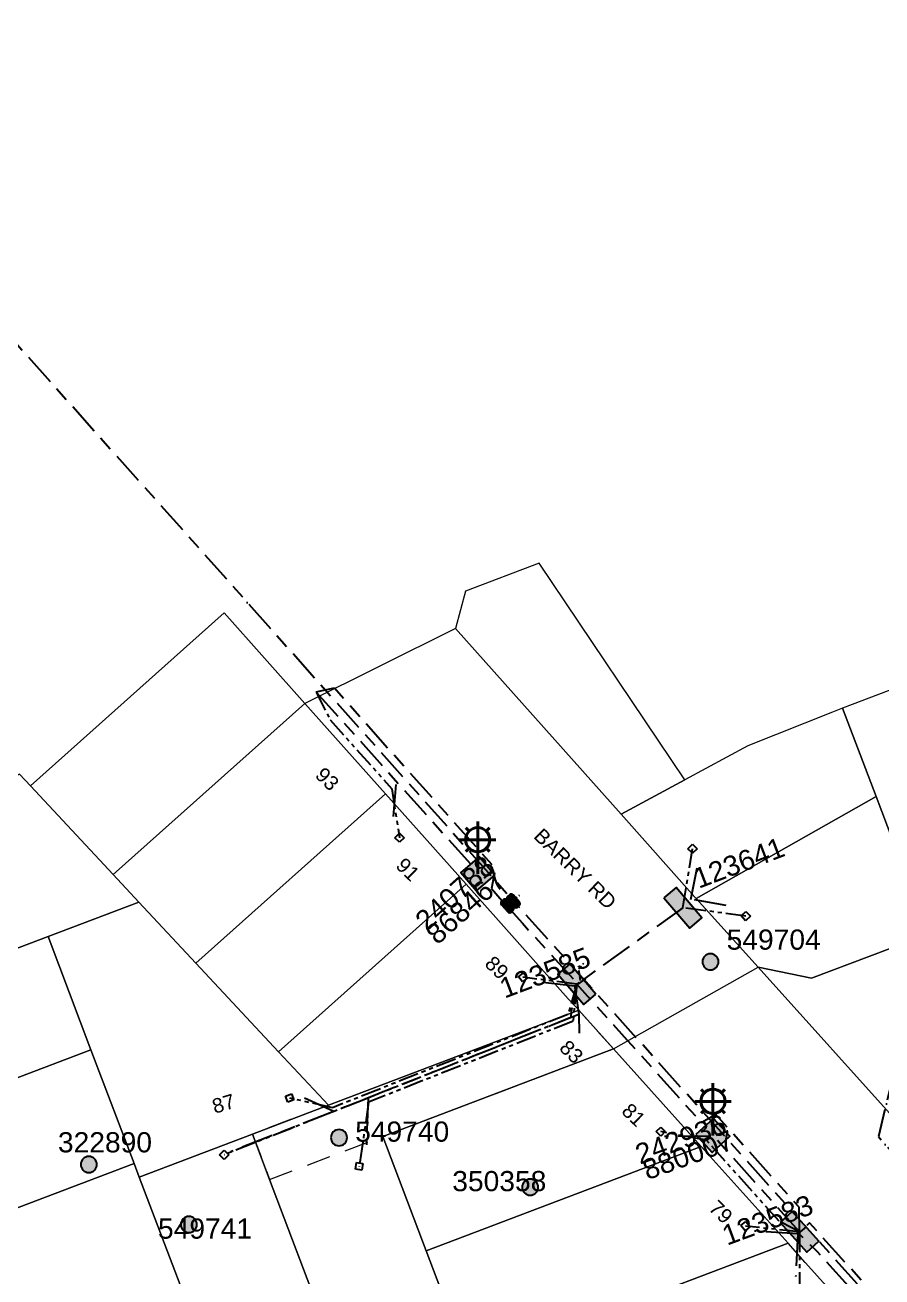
# Model space of a CAD drawing. Header units: metres. Extents: x 308667 to 309873, y 6270550 to 6271594.
# Drawn here: x 309389.8 to 309495.9, y 6271389.1 to 6271544.1 of the extents above; entities that cross this region are included whole.
import ezdxf
from ezdxf.enums import TextEntityAlignment as Align

# ---------------------------------------------------------------- set-up
doc = ezdxf.new("R2010")
doc.units = ezdxf.units.M
for name, pattern in [('Cable Exist UG', [8.2, 4, -1.2, 1.8, -1.2]), ('Dash', [5, 3, -2]), ('DASHED', [0.75, 0.5, -0.25]), ('PHANTOMX2', [5, 2.5, -0.5, 0.5, -0.5, 0.5, -0.5])]:
    doc.linetypes.add(name, pattern=pattern)
doc.layers.get('0').update_dxf_attribs({"color": 6})
for name, color, linetype, lineweight in [('Cadastre Easements_SP_EXT', 96, 'DASHED', 15), ('Cadastre Land Parcels_SP_EXT', 96, 'Continuous', 15), ('Cadastre Roads_SP_EXT', 54, 'Continuous', 15), ('Mains_HV_EXT', 11, 'Continuous', 25), ('Mains_LV_EXT', 161, 'Continuous', 25), ('Mains_LV_SL_EXT', 141, 'Continuous', 25)]:
    doc.layers.add(name, color=color, linetype=linetype, lineweight=lineweight)
for name, color, linetype in [('Equip_HV_EXT', 7, 'Continuous'), ('Equip_LV_EXT', 7, 'Continuous'), ('Equip_SP_SL_EXT', 7, 'Continuous'), ('Services_SP_EXT', 42, 'PHANTOMX2'), ('SupportsOH_SP_TR_HV_LV_SL_EXT', 7, 'Continuous'), ('SupportsUG_SP_LV_EXT', 7, 'Continuous'), ('SupportsUG_SP_LV_SL_EXT', 7, 'Continuous'), ('Trench_SP_EXT', 7, 'Continuous')]:
    doc.layers.add(name, color=color, linetype=linetype)
doc.layers.add('UNKNOWN_FEATURES', color=1, linetype='DASHED', plot=False)
doc.styles.add('COLUMN_LABEL', font='arial.ttf')
doc.styles.add('iecARIAL', font='arial.ttf', dxfattribs={"height": 2})
doc.styles.add('POLE_LABEL', font='arial.ttf', dxfattribs={"height": 2})
doc.styles.get("Standard").update_dxf_attribs({"font": 'arial.ttf'})

# ---------------------------------------------------------------- blocks, each defined once
blk = doc.blocks.new('COLUMN_EXT')
blk.add_hatch(color=256).paths.add_polyline_path([(-1.49, 1.48), (-1.49, -1.49), (1.48, -1.49), (1.48, 1.48)])
blk.add_lwpolyline([(-1.49, -1.49), (1.48, -1.49), (1.48, 1.48), (-1.49, 1.48)], close=True)
for tag, height, style, flags, p in [('ASSET_NUM', 2.5, 'COLUMN_LABEL', 8, (2, 2)), ('STRUCTURE_PLANT_NUMBER', 0.2, 'POLE_LABEL', 9, (1.81, 0.03)), ('STREET_CODE', 0.2, 'COLUMN_LABEL', 9, (1.81, -0.2))]:
    blk.add_attdef(tag, text='', height=height, dxfattribs=dict(style=style, flags=flags)).set_placement(p, align=Align.MIDDLE_LEFT)
at = {"flags": 9}
for tag, p in [('COLUMN_TYPE', (1.81, -0.4)), ('OWNED_BY', (1.81, -0.6)), ('STATE', (1.81, -0.8)), ('USAGE', (1.81, -1)), ('STREETNAME', (1.81, -1.6)), ('LEGEND', (1.81, -1.2)), ('LOCATION', (1.81, -1.4)), ('SUBURB', (1.81, -1.8)), ('NOTES', (1.81, -2))]:
    blk.add_attdef(tag, text='', height=0.2, dxfattribs=at).set_placement(p, align=Align.MIDDLE_LEFT)
at = {"flags": 1}
blk.add_attdef('Z', (1.81, -2.35), '', height=0.2, dxfattribs=at)
blk = doc.blocks.new('PILLAR_EXT')
blk.add_hatch(color=256).paths.add_polyline_path([(-2.475, 0.99), (-2.475, -0.99), (2.475, -0.99), (2.475, 0.99)])
blk.add_lwpolyline([(-2.475, -0.99), (2.475, -0.99), (2.475, 0.99), (-2.475, 0.99)], close=True)
at = {"style": 'iecARIAL', "flags": 8}
blk.add_attdef('ASSET_NUM', (1.5, 3.5), '', height=2.5, dxfattribs=at)
for tag, p, flags in [('OWNED_BY', (0, -0.2), 9), ('STATE', (0, -0.4), 9), ('SUPPORT_TYPE', (0, -0.6), 9), ('USAGE', (0, -0.8), 9), ('LEGEND', (0, -1), 9), ('LOCATION', (0, -1.2), 9), ('NOTES', (0, -1.4), 9), ('PARENT', (0, -1.6), 9), ('STREETNAME', (0, -1.8), 9), ('SUBURB', (0, -2), 1)]:
    blk.add_attdef(tag, p, '', height=0.2, dxfattribs=dict(flags=flags))
blk = doc.blocks.new('SL_LANTERN_EXT')
at = {"lineweight": 40}
for p, q in [((0, 1.97), (0, 6.47)), ((-1.46, 5.68), (-1.06, 5.28)), ((1.46, 5.68), (1.06, 5.28)), ((-2.25, 4.22), (2.25, 4.22)), ((-1.46, 2.76), (-1.06, 3.16)), ((1.46, 2.76), (1.06, 3.16)), ((0, 0), (0, 2.72))]:
    blk.add_line(p, q, dxfattribs=at)
blk.add_circle((0, 4.22), 1.5, dxfattribs=at)
at = {"style": 'iecARIAL', "flags": 8}
blk.add_attdef('ASSET_NUM', (1.5, 1.5), '', height=2.5, dxfattribs=at)
for tag, p, height, flags in [('OPERATING_VOLTAGE', (0.98, -1.65), 0.2, 9), ('CONSTRUCTED_VOLTAGE', (0.98, -0.65), 0.2, 9), ('CONTROL_TYPE', (0.98, -0.85), 0.2, 9), ('LANTERN_PURPOSE', (0.98, -1.05), 0.2, 9), ('LANTERN_TYPE', (0.98, -1.25), 0.2, 9), ('NO_PHASES', (0.98, -1.45), 0.2, 9), ('LNUMBER', (2.18, -3.25), 2.5, 8), ('ORIENTATION', (0.98, -1.85), 0.2, 9), ('OWNED_BY', (0.98, -2.05), 0.2, 9), ('STATE', (0.98, -2.25), 0.2, 9), ('USAGE', (0.98, -2.45), 0.2, 9), ('CEXIST', (0.98, -2.65), 0.2, 9), ('CNEW', (0.98, -2.85), 0.2, 9), ('CNUMBER', (0.98, -3.05), 0.2, 9), ('CREMOVE', (0.98, -3.25), 0.2, 9), ('CREPLACE', (0.98, -3.45), 0.2, 9), ('LKINGHEIGHT', (0.98, -3.65), 0.2, 9), ('LBRACKET', (0.98, -3.85), 0.2, 9), ('LBRACKETVOCAB', (0.98, -4.05), 0.2, 9), ('LCATEGORY', (0.98, -4.25), 0.2, 9), ('LCHARGE1', (0.98, -4.45), 0.2, 9), ('LCHARGE1PERCENT', (0.98, -4.65), 0.2, 9), ('LCHARGE2', (0.98, -4.85), 0.2, 9), ('LCHARGE2PERCENT', (0.98, -5.05), 0.2, 9), ('LCHARGE3', (0.98, -5.25), 0.2, 9), ('LCHARGE3PERCENT', (0.98, -5.45), 0.2, 9), ('LEXIST', (0.98, -5.65), 0.2, 9), ('LLAMP', (0.98, -5.85), 0.2, 9), ('LLAMPVOCAB', (0.98, -6.05), 0.2, 9), ('LMAST', (0.98, -6.25), 0.2, 9), ('LMASTVOCAB', (0.98, -6.45), 0.2, 9), ('LNEW', (0.98, -6.65), 0.2, 9), ('LANTNUMBER', (0.98, -6.85), 0.2, 9), ('LOUTREACH', (0.98, -7.25), 0.2, 9), ('LOUTREACHVOCAB', (0.98, -7.45), 0.2, 9), ('LRATECODE', (0.98, -7.65), 0.2, 9), ('LREMOVE', (0.98, -7.85), 0.2, 9), ('STREETNAME', (0.98, -9.25), 0.2, 9), ('SUBURB', (0.98, -9.45), 0.2, 1), ('LREPLACE', (0.98, -8.05), 0.2, 9), ('LTYPE', (0.98, -8.25), 0.2, 9), ('LTYPEVOCAB', (0.98, -8.45), 0.2, 9), ('LEGEND', (0.98, -8.65), 0.2, 9), ('LOCATION', (0.98, -8.85), 0.2, 9), ('NOTES', (0.98, -9.05), 0.2, 9)]:
    blk.add_attdef(tag, p, '', height=height, dxfattribs=dict(flags=flags))
blk = doc.blocks.new('CCP_EXT')
at = {"flags": 9}
for tag, p in [('LIFE_SUPPORT', (0, -1.6)), ('STATE', (0, -1.8)), ('NOTES', (0, -2))]:
    blk.add_attdef(tag, text='', height=0.2, dxfattribs=at).set_placement(p, align=Align.MIDDLE_LEFT)
blk.add_wipeout([(0, 0.57), (0.57, 0), (0, -0.57), (-0.57, 0)])
blk.add_lwpolyline([(-0.57, 0), (0, 0.57), (0.57, 0), (0, -0.57), (-0.57, 0)])
at = {"flags": 1}
blk.add_attdef('Z', (0, 0), '', height=0.2, dxfattribs=at)
at = {"flags": 9}
for tag, p in [('CCP_TYPE', (0, 0)), ('CONSTRUCTED_VOLTAGE', (0, -0.2)), ('OPERATING_VOLTAGE', (0, -0.6)), ('ORIENTATION', (0, -0.8)), ('OWNED_BY', (0, -1)), ('NO_PHASES', (0, -0.4)), ('USAGE', (0, -1.2)), ('LEGEND', (0, -1.4))]:
    blk.add_attdef(tag, text='', height=0.2, dxfattribs=at).set_placement(p, align=Align.MIDDLE_LEFT)
blk = doc.blocks.new('POLE_EXT')
blk.add_hatch(color=256).paths.add_polyline_path([(-1, 0, 1), (1, 0, 1)])
blk.add_lwpolyline([(-1, 0, 1), (1, 0, 1)], format="xyb", close=True)
at = {"flags": 8}
blk.add_attdef('pNumber', text='', height=2, dxfattribs=at).set_placement((3, 2.5), align=Align.MIDDLE_CENTER)
at = {"style": 'POLE_LABEL', "flags": 9}
for tag, p in [('STRUCTURE_PLANT_NUMBER', (1.35, 0.03)), ('STREET_CODE', (1.35, -0.2))]:
    blk.add_attdef(tag, text='', height=0.2, dxfattribs=at).set_placement(p, align=Align.MIDDLE_LEFT)
at = {"flags": 9}
for tag, p in [('OWNED_BY', (1.35, -0.4)), ('SPECIAL_USE', (1.35, -0.8)), ('STATE', (1.35, -1)), ('cLV', (1.35, -1.4)), ('hDepth', (1.35, -1.6)), ('PARENT', (1.35, -0.6)), ('USAGE', (1.35, -1.2)), ('hDia', (1.35, -1.8)), ('cHV', (1.35, -2)), ('LBRACKET', (1.35, -2.2)), ('LExisting', (1.35, -2.4)), ('LANTNUMBER', (1.35, -2.6)), ('LOther', (1.35, -2.8)), ('LRemove', (1.35, -3)), ('LEGEND', (1.35, -3.2)), ('cLinedev', (1.35, -3.4)), ('pExisting', (1.35, -3.8)), ('pFooting', (1.35, -4.4)), ('pNew', (1.35, -4.6)), ('LOCATION', (1.35, -3.6)), ('PFNUMBER', (1.35, -4)), ('NEWPFNUMBER', (1.35, -4.2)), ('pRelocate', (1.35, -5)), ('pRemove', (1.35, -5.2)), ('pReplace', (1.35, -5.4)), ('pStay', (1.35, -5.6)), ('pType', (1.35, -5.8)), ('cspan', (1.35, -6)), ('STREETNAME', (1.35, -6.2)), ('SUBURB', (1.35, -6.4)), ('OPERATED_BY', (1.36, -7.01)), ('NOTES', (1.35, -6.6)), ('MAINTAINED_BY', (1.36, -6.81))]:
    blk.add_attdef(tag, text='', height=0.2, dxfattribs=at).set_placement(p, align=Align.MIDDLE_LEFT)
at = {"flags": 1}
blk.add_attdef('Z', (1.35, -7.33), '', height=0.2, dxfattribs=at)
blk = doc.blocks.new('HV_STJ_EXT')
h = blk.add_hatch(color=256)
edge = h.paths.add_edge_path()
edge.add_ellipse((-0.59, 0.13), major_axis=(0.226, 0.226), ratio=1, start_angle=45, end_angle=135)
edge.add_line((-0.91, 0.13), (-0.91, -0.13))
edge.add_ellipse((-0.59, -0.13), major_axis=(0.226, 0.226), ratio=1, start_angle=135, end_angle=225)
edge.add_line((-0.59, -0.45), (0.59, -0.45))
edge.add_ellipse((0.59, -0.13), major_axis=(-0.226, 0.226), ratio=1, start_angle=135, end_angle=225)
edge.add_line((0.91, -0.13), (0.91, 0.13))
edge.add_ellipse((0.59, 0.13), major_axis=(-0.226, 0.226), ratio=1, start_angle=225, end_angle=315)
edge.add_line((0.59, 0.45), (-0.59, 0.45))
blk.add_lwpolyline([(-0.91, 0.13), (-0.91, -0.13, 0.414214), (-0.59, -0.45), (0.59, -0.45, 0.414214), (0.91, -0.13), (0.91, 0.13, 0.414214), (0.59, 0.45), (-0.59, 0.45, 0.414214)], format="xyb", close=True)
for tag, flags, p in [('ORIENTATION', 9, (1.5, 0)), ('Z', 1, (1.5, -0.8)), ('USAGE', 9, (1.5, -0.2)), ('LEGEND', 9, (1.5, -0.4)), ('NOTES', 9, (1.5, -0.6))]:
    blk.add_attdef(tag, text='', height=0.2, dxfattribs=dict(flags=flags)).set_placement(p, align=Align.MIDDLE_LEFT)
blk = doc.blocks.new('LV_STJ_EXT')
h = blk.add_hatch(color=256)
edge = h.paths.add_edge_path()
edge.add_ellipse((-0.59, 0.13), major_axis=(0.226, 0.226), ratio=1, start_angle=45, end_angle=135)
edge.add_line((-0.91, 0.13), (-0.91, -0.13))
edge.add_ellipse((-0.59, -0.13), major_axis=(0.226, 0.226), ratio=1, start_angle=135, end_angle=225)
edge.add_line((-0.59, -0.45), (0.59, -0.45))
edge.add_ellipse((0.59, -0.13), major_axis=(-0.226, 0.226), ratio=1, start_angle=135, end_angle=225)
edge.add_line((0.91, -0.13), (0.91, 0.13))
edge.add_ellipse((0.59, 0.13), major_axis=(-0.226, 0.226), ratio=1, start_angle=225, end_angle=315)
edge.add_line((0.59, 0.45), (-0.59, 0.45))
blk.add_lwpolyline([(-0.91, 0.13), (-0.91, -0.13, 0.414214), (-0.59, -0.45), (0.59, -0.45, 0.414214), (0.91, -0.13), (0.91, 0.13, 0.414214), (0.59, 0.45), (-0.59, 0.45, 0.414214)], format="xyb", close=True)
at = {"flags": 1}
blk.add_attdef('Z', (0, 0), '', height=0.2, dxfattribs=at)
at = {"flags": 9}
for tag, p in [('ORIENTATION', (0, 0)), ('USAGE', (0, -0.2)), ('LEGEND', (0, -0.4)), ('NOTES', (0, -0.6))]:
    blk.add_attdef(tag, text='', height=0.2, dxfattribs=at).set_placement(p, align=Align.MIDDLE_LEFT)

msp = doc.modelspace()

# ---------------------------------------------------------------- linework, layer by layer
at = {"layer": 'Cadastre Land Parcels_SP_EXT', "linetype": 'Continuous'}
for points in [[(309471.532, 6271450.65), (309453.478, 6271477.453), (309444.357, 6271474.015), (309443.093, 6271469.385), (309463.626, 6271446.368), (309471.532, 6271450.65)], [(309424.448, 6271460.1), (309414.464, 6271471.302), (309390.46, 6271449.883), (309400.7, 6271438.909), (309424.448, 6271460.1)], [(309508.418, 6271434.071), (309509.569, 6271434.509), (309510.717, 6271434.955), (309511.862, 6271435.407), (309513.004, 6271435.868), (309502.972, 6271464.026), (309501.161, 6271463.341), (309491.059, 6271459.528), (309495.195, 6271448.573), (309501.644, 6271431.516), (309508.418, 6271434.071)], [(309434.433, 6271448.896), (309424.448, 6271460.1), (309400.7, 6271438.909), (309403.88, 6271435.5), (309410.939, 6271427.933), (309434.433, 6271448.896)], [(309495.195, 6271448.573), (309491.059, 6271459.528), (309489.796, 6271459.022), (309479.312, 6271454.838), (309471.532, 6271450.65), (309463.626, 6271446.368), (309472.768, 6271436.12), (309472.933, 6271435.938), (309495.195, 6271448.573)], [(309392.627, 6271431.226), (309403.88, 6271435.5), (309400.7, 6271438.909), (309390.46, 6271449.883), (309389.096, 6271451.345), (309357.078, 6271433.678), (309357.534, 6271432.921), (309357.985, 6271432.162), (309358.43, 6271431.397), (309358.868, 6271430.63), (309359.3, 6271429.86), (309359.726, 6271429.085), (309360.146, 6271428.307), (309360.559, 6271427.525), (309360.966, 6271426.741), (309361.366, 6271425.953), (309361.76, 6271425.162), (309362.148, 6271424.367), (309362.529, 6271423.57), (309362.903, 6271422.769), (309363.272, 6271421.966), (309363.633, 6271421.159), (309363.988, 6271420.35), (309392.627, 6271431.226)], [(309444.416, 6271437.693), (309434.433, 6271448.896), (309410.939, 6271427.933), (309421.179, 6271416.959), (309444.416, 6271437.693)], [(309501.644, 6271431.516), (309495.195, 6271448.573), (309472.933, 6271435.938), (309480.607, 6271427.412), (309487.187, 6271426.063), (309501.644, 6271431.516)], [(309458.376, 6271422.093), (309458.007, 6271422.504), (309457.071, 6271423.495), (309444.416, 6271437.693), (309421.179, 6271416.959), (309427.354, 6271410.319), (309458.376, 6271422.093)], [(309417.946, 6271406.752), (309427.354, 6271410.319), (309421.179, 6271416.959), (309410.939, 6271427.933), (309403.88, 6271435.5), (309392.627, 6271431.226), (309397.944, 6271417.186), (309403.28, 6271403.099), (309403.918, 6271401.431), (309417.946, 6271406.752)], [(309397.944, 6271417.186), (309392.627, 6271431.226), (309363.988, 6271420.35), (309364.324, 6271419.565), (309364.654, 6271418.779), (309364.978, 6271417.989), (309365.296, 6271417.198), (309365.607, 6271416.403), (309365.912, 6271415.607), (309369.417, 6271406.358), (309397.944, 6271417.186)], [(309444.795, 6271378.26), (309439.475, 6271392.287), (309434.101, 6271406.459), (309462.677, 6271417.305), (309458.376, 6271422.093), (309427.354, 6271410.319), (309417.946, 6271406.752), (309420.076, 6271401.135), (309430.767, 6271372.94), (309444.795, 6271378.26)], [(309403.28, 6271403.099), (309397.944, 6271417.186), (309369.417, 6271406.358), (309374.75, 6271392.282), (309403.28, 6271403.099)], [(309473.542, 6271405.211), (309462.677, 6271417.305), (309434.101, 6271406.459), (309439.475, 6271392.287), (309473.542, 6271405.211)], [(309430.767, 6271372.94), (309420.076, 6271401.135), (309417.946, 6271406.752), (309403.918, 6271401.431), (309409.311, 6271387.212), (309414.631, 6271373.182), (309416.74, 6271367.621), (309430.767, 6271372.94)], [(309458.821, 6271383.579), (309484.296, 6271393.24), (309473.542, 6271405.211), (309439.475, 6271392.287), (309444.795, 6271378.26), (309458.821, 6271383.579)], [(309409.311, 6271387.212), (309403.918, 6271401.431), (309403.28, 6271403.099), (309374.75, 6271392.282), (309380.772, 6271376.386), (309409.311, 6271387.212)], [(309495.058, 6271381.277), (309486.431, 6271390.863), (309484.296, 6271393.24), (309458.821, 6271383.579), (309459.876, 6271380.798), (309464.141, 6271369.552), (309495.058, 6271381.277)]]:
    msp.add_lwpolyline(points, close=True, dxfattribs=at)
at = {"layer": 'Cadastre Roads_SP_EXT', "linetype": 'Continuous'}
msp.add_lwpolyline([(309501.644, 6271431.516), (309487.187, 6271426.063), (309480.607, 6271427.413), (309498.732, 6271407.281)], dxfattribs=at)
at = {"layer": 'Mains_LV_EXT', "linetype": 'Cable Exist UG', "flags": 128}
for points in [[(309471.276, 6271434.789), (309458.13, 6271425.318)], [(309503.02, 6271362.004), (309505.153, 6271360.684), (309505.153, 6271360.684), (309508.325, 6271361.787), (309510.036, 6271370.607), (309507.784, 6271373.147), (309505.38, 6271372.797), (309505.38, 6271372.797), (309487.918, 6271392.201), (309485.374, 6271394.687)], [(309507.968, 6271393.941), (309508.583, 6271393.276), (309497.587, 6271383.998), (309486.95, 6271395.755), (309485.717, 6271394.65)]]:
    msp.add_lwpolyline(points, dxfattribs=at)
at = {"layer": 'Services_SP_EXT'}
msp.add_lwpolyline([(309485.717, 6271394.651), (309485.719, 6271387.924)], dxfattribs=at)
at = {"layer": 'Trench_SP_EXT', "linetype": 'Cable Exist UG'}
for points in [[(309435.712, 6271450.066), (309435.36, 6271445.574)], [(309472.238, 6271435.813), (309473.06, 6271439.825)], [(309476.65, 6271435.047), (309472.175, 6271435.883)], [(309470.444, 6271434.114), (309471.275, 6271434.789)], [(309459.21, 6271425.999), (309457.903, 6271425.093)], [(309458.375, 6271421.574), (309458.426, 6271419.241)], [(309432.3, 6271411.24), (309432.064, 6271405.438)], [(309486.568, 6271395.329), (309485.52, 6271394.421)], [(309485.52, 6271394.421), (309485.242, 6271389.088)]]:
    msp.add_lwpolyline(points, dxfattribs=at)
at = {"layer": 'UNKNOWN_FEATURES'}
for points in [[(309449.256, 6271434.802), (309451.014, 6271436.353)], [(309458.071, 6271425.209), (309458.584, 6271425.774), (309458.376, 6271427.231), (309458.981, 6271427.932)]]:
    msp.add_lwpolyline(points, dxfattribs=at)

# ---------------------------------------------------------------- block references
at = {"layer": 'Equip_HV_EXT', "rotation": 311.9680125027449}
msp.add_blockref('HV_STJ_EXT', (309450.289, 6271435.638), dxfattribs=at)
at = {"layer": 'Equip_LV_EXT', "rotation": 311.951021904953}
msp.add_blockref('LV_STJ_EXT', (309449.515, 6271435.019), dxfattribs=at)
at = {"layer": 'Equip_SP_SL_EXT'}
ref = msp.add_blockref('SL_LANTERN_EXT', (309445.86, 6271438.991), dxfattribs=at)
ref.add_attrib('ASSET_NUM', '240788', dxfattribs={"layer": '0', "height": 2.5, "rotation": 41.91235, "style": 'iecARIAL'}).set_placement((309447.36, 6271440.491), align=Align.MIDDLE_RIGHT)
ref = msp.add_blockref('SL_LANTERN_EXT', (309474.991, 6271406.591), dxfattribs=at)
ref.add_attrib('ASSET_NUM', '242936', dxfattribs={"layer": '0', "height": 2.5, "rotation": 19.80194, "style": 'iecARIAL'}).set_placement((309476.491, 6271408.091), align=Align.MIDDLE_RIGHT)
at = {"layer": 'SupportsOH_SP_TR_HV_LV_SL_EXT'}
ref = msp.add_blockref('POLE_EXT', (309474.689, 6271428.094), dxfattribs=at)
ref.add_attrib('ASSET_NUM', '549704', dxfattribs={"layer": '0', "height": 2.5, "style": 'POLE_LABEL'}).set_placement((309476.689, 6271428.844), align=Align.BOTTOM_LEFT)
ref = msp.add_blockref('POLE_EXT', (309428.674, 6271406.313), dxfattribs=at)
ref.add_attrib('ASSET_NUM', '549740', dxfattribs={"layer": '0', "height": 2.5, "style": 'POLE_LABEL'}).set_placement((309430.674, 6271407.063), align=Align.MIDDLE_LEFT)
ref = msp.add_blockref('POLE_EXT', (309397.68, 6271402.992), dxfattribs=at)
ref.add_attrib('ASSET_NUM', '322890', dxfattribs={"layer": '0', "height": 2.5, "style": 'POLE_LABEL'}).set_placement((309399.68, 6271403.742), align=Align.BOTTOM_CENTER)
ref = msp.add_blockref('POLE_EXT', (309452.355, 6271400.184), dxfattribs=at)
ref.add_attrib('ASSET_NUM', '350358', dxfattribs={"layer": '0', "height": 2.5, "style": 'POLE_LABEL'}).set_placement((309454.355, 6271400.934), align=Align.MIDDLE_RIGHT)
ref = msp.add_blockref('POLE_EXT', (309410.073, 6271395.552), dxfattribs=at)
ref.add_attrib('ASSET_NUM', '549741', dxfattribs={"layer": '0', "height": 2.5, "style": 'POLE_LABEL'}).set_placement((309412.073, 6271396.302), align=Align.TOP_CENTER)
at = {"layer": 'SupportsUG_SP_LV_EXT'}
ref = msp.add_blockref('PILLAR_EXT', (309471.276, 6271434.789), dxfattribs=dict(at, rotation=310.4564232591607))
ref.add_attrib('ASSET_NUM', '123641', dxfattribs={"layer": '0', "height": 2.5, "rotation": 20.84579, "style": 'iecARIAL'}).set_placement((309472.776, 6271438.289), align=Align.MIDDLE_LEFT)
ref = msp.add_blockref('PILLAR_EXT', (309458.13, 6271425.318), dxfattribs=dict(at, rotation=130.7045474858579))
ref.add_attrib('ASSET_NUM', '123585', dxfattribs={"layer": '0', "height": 2.5, "rotation": 20.74834, "style": 'iecARIAL'}).set_placement((309459.63, 6271428.818), align=Align.MIDDLE_RIGHT)
ref = msp.add_blockref('PILLAR_EXT', (309485.717, 6271394.65), dxfattribs=dict(at, rotation=312.0875913043203))
ref.add_attrib('ASSET_NUM', '123583', dxfattribs={"layer": '0', "height": 2.5, "rotation": 20.38543, "style": 'iecARIAL'}).set_placement((309487.217, 6271398.15), align=Align.MIDDLE_RIGHT)
at = {"layer": 'SupportsUG_SP_LV_SL_EXT'}
ref = msp.add_blockref('COLUMN_EXT', (309445.86, 6271438.991), dxfattribs=dict(at, rotation=130.0115626010243))
ref.add_attrib('ASSET_NUM', '868467', dxfattribs={"layer": '0', "height": 2.5, "rotation": 41.91235, "style": 'COLUMN_LABEL'}).set_placement((309447.86, 6271439.741), align=Align.TOP_RIGHT)
ref = msp.add_blockref('COLUMN_EXT', (309474.991, 6271406.591), dxfattribs=dict(at, rotation=312.3998284451928))
ref.add_attrib('ASSET_NUM', '880007', dxfattribs={"layer": '0', "height": 2.5, "rotation": 19.80194, "style": 'COLUMN_LABEL'}).set_placement((309476.991, 6271407.341), align=Align.TOP_RIGHT)

# ---------------------------------------------------------------- texts
at = {"layer": 'Cadastre Land Parcels_SP_EXT'}
for s, rotation, p in [('93', 315.67892, (309425.594, 6271451.072)), ('91', 315.67903, (309435.578, 6271439.868)), ('89', 315.68183, (309446.597, 6271427.708)), ('83', 315.90938, (309455.838, 6271417.277)), ('87', 16.59191, (309413.28, 6271409.266)), ('81', 315.91097, (309463.549, 6271409.458)), ('79', 315.91113, (309474.353, 6271397.445))]:
    msp.add_text(s, height=1.8, rotation=rotation, dxfattribs=at).set_placement(p)
at = {"layer": 'Cadastre Roads_SP_EXT'}
msp.add_text('BARRY RD', height=1.8, rotation=315.68183, dxfattribs=at).set_placement((309452.659, 6271443.519))

# ---------------------------------------------------------------- next in the draw order: block references
at = {"layer": 'Services_SP_EXT'}
for p in [(309436.156, 6271443.463), (309472.467, 6271442.1), (309468.52, 6271407.06), (309414.446, 6271404.184)]:
    msp.add_blockref('CCP_EXT', p, dxfattribs=at)
for p, rotation in [((309479.058, 6271433.757), 178.3966455625475), ((309451.457, 6271426.173), 352.7045476773467), ((309422.565, 6271411.223), 247.2541949331573), ((309431.179, 6271402.758), 36.00000006831309), ((309479.027, 6271395.355), 354.0041540889221)]:
    msp.add_blockref('CCP_EXT', p, dxfattribs=dict(at, rotation=rotation))

# ---------------------------------------------------------------- next in the draw order: linework, layer by layer
at = {"layer": 'Cadastre Easements_SP_EXT', "linetype": 'Dash'}
msp.add_lwpolyline([(309434.101, 6271406.459), (309462.677, 6271417.305), (309458.376, 6271422.093), (309427.354, 6271410.319), (309417.946, 6271406.752), (309417.949, 6271406.746), (309420.076, 6271401.135), (309434.101, 6271406.459)], close=True, dxfattribs=at)
at = {"layer": 'Cadastre Roads_SP_EXT', "linetype": 'Continuous'}
msp.add_lwpolyline([(309480.607, 6271427.413), (309472.933, 6271435.938), (309472.768, 6271436.12), (309463.626, 6271446.368), (309443.093, 6271469.385), (309424.448, 6271460.1), (309434.433, 6271448.896), (309444.416, 6271437.693), (309457.071, 6271423.495), (309458.007, 6271422.504), (309458.376, 6271422.093), (309462.677, 6271417.305), (309480.607, 6271427.413)], close=True, dxfattribs=at)
at = {"layer": 'Mains_HV_EXT', "linetype": 'Cable Exist UG', "flags": 128}
for points in [[(309322.092, 6271509.997), (309323.749, 6271510.925), (309320.253, 6271515.048), (309320.253, 6271515.048), (309349.491, 6271540.634), (309351.359, 6271542.235), (309353.281, 6271544.114), (309353.281, 6271544.114), (309385.453, 6271508.313), (309385.453, 6271508.313), (309414.679, 6271475.57), (309417.313, 6271472.614), (309417.313, 6271472.614), (309450.289, 6271435.638)], [(309478.752, 6271356.971), (309480.515, 6271357.791), (309482.449, 6271353.117), (309482.449, 6271353.117), (309507.691, 6271362.653), (309508.623, 6271370.689), (309497.287, 6271383.285), (309450.289, 6271435.638)]]:
    msp.add_lwpolyline(points, dxfattribs=at)
msp.add_lwpolyline([(309601.996, 6271416.316), (309600.652, 6271417.908), (309596.4, 6271414.751), (309596.4, 6271414.751), (309591.33, 6271421.883), (309586.598, 6271430.178), (309581.742, 6271442.348), (309580.61, 6271446.479), (309569.972, 6271443.17), (309569.972, 6271443.17), (309561.652, 6271446.03), (309559.103, 6271444.258), (309559.103, 6271444.258, -0.0172879), (309546.916, 6271436.395), (309546.916, 6271436.395), (309546.101, 6271435.928), (309546.101, 6271435.928), (309538.488, 6271431.639), (309528.452, 6271426.582), (309518.082, 6271422.054), (309507.076, 6271417.832), (309497.305, 6271413.93), (309496.83, 6271411.974), (309496.476, 6271410.515), (309496.476, 6271410.515), (309495.492, 6271406.448), (309496.338, 6271405.455), (309496.338, 6271405.455), (309497.831, 6271403.797), (309508.073, 6271392.52), (309508.073, 6271392.52), (309498.774, 6271384.622), (309512.235, 6271369.711), (309511.072, 6271359.68), (309483.531, 6271349.295), (309480.349, 6271348.052), (309476.907, 6271356.51), (309478.753, 6271356.971)], format="xyb", dxfattribs=at)
at = {"layer": 'Mains_LV_EXT', "linetype": 'Cable Exist UG', "flags": 128}
for points in [[(309425.857, 6271461.548), (309428.106, 6271462.007), (309428.106, 6271462.007), (309448.051, 6271439.628), (309447.554, 6271437.179), (309447.554, 6271437.179), (309449.495, 6271435.002)], [(309449.495, 6271435.002), (309451.388, 6271432.877), (309457.811, 6271425.842), (309458.13, 6271425.318)], [(309485.717, 6271394.65), (309485.671, 6271397.695), (309485.671, 6271397.695), (309475.352, 6271409.181), (309473.568, 6271408.175), (309473.568, 6271408.175), (309464.05, 6271418.769), (309458.13, 6271425.318)]]:
    msp.add_lwpolyline(points, dxfattribs=at)
at = {"layer": 'Mains_LV_SL_EXT', "linetype": 'Cable Exist UG'}
for points in [[(309425.857, 6271461.509), (309445.973, 6271439.072)], [(309485.717, 6271394.65), (309474.991, 6271406.591)]]:
    msp.add_lwpolyline(points, dxfattribs=at)
at = {"layer": 'Services_SP_EXT'}
for points in [[(309425.857, 6271461.509), (309427.565, 6271458.074), (309427.565, 6271458.074), (309435.222, 6271449.517), (309436.156, 6271443.463)], [(309471.276, 6271434.789), (309472.467, 6271442.1)], [(309479.058, 6271433.757), (309471.276, 6271434.789)], [(309458.13, 6271425.318), (309451.457, 6271426.173)], [(309458.13, 6271425.318), (309457.43, 6271421.949), (309457.43, 6271421.949), (309457.385, 6271421.182), (309432.153, 6271411.181), (309414.446, 6271404.184)], [(309458.13, 6271425.318), (309457.038, 6271421.582), (309457.038, 6271421.582), (309427.858, 6271410.017), (309422.565, 6271411.223)], [(309458.13, 6271425.318), (309457.659, 6271420.731), (309457.659, 6271420.731), (309432.337, 6271410.717), (309431.179, 6271402.758)], [(309485.717, 6271394.651), (309483.195, 6271395.961), (309483.195, 6271395.961), (309474.18, 6271405.997), (309468.52, 6271407.06)], [(309485.717, 6271394.651), (309479.027, 6271395.355)]]:
    msp.add_lwpolyline(points, dxfattribs=at)
at = {"layer": 'Trench_SP_EXT', "linetype": 'Cable Exist UG'}
for points in [[(309457.859, 6271425.18), (309458.375, 6271421.574), (309458.375, 6271421.574), (309428.043, 6271409.552), (309415.318, 6271404.589)], [(309457.903, 6271425.093), (309452.769, 6271425.634)], [(309428.043, 6271409.552), (309423.578, 6271411.604)], [(309474.687, 6271406.48), (309469.005, 6271406.456)], [(309485.52, 6271394.421), (309480.15, 6271394.746)]]:
    msp.add_lwpolyline(points, dxfattribs=at)

doc.saveas('drawing.dxf')
